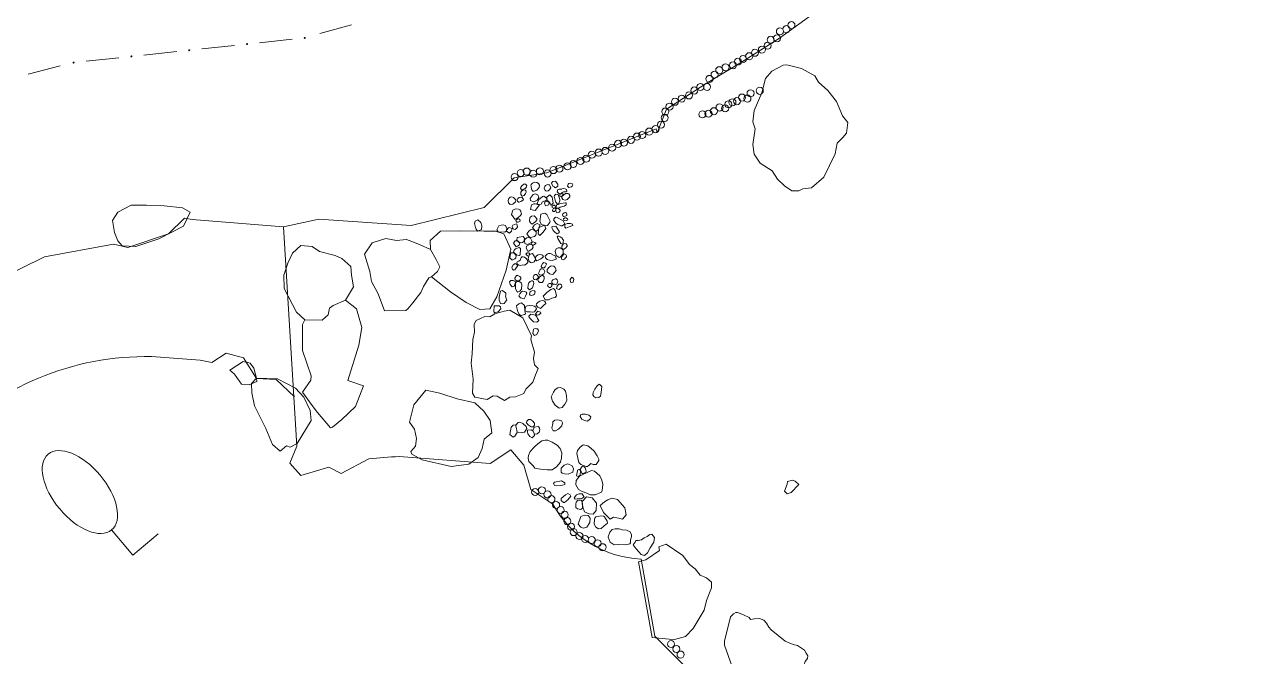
# Model space of a CAD drawing. Header units: metres. Extents: x -10443 to -4073, y -33280 to -26846.
# Drawn here: x -7944.24 to -7925.81, y -29526.97 to -29517.36 of the extents above; entities that cross this region are included whole.
import ezdxf

# ---------------------------------------------------------------- set-up
doc = ezdxf.new("R2010")
doc.units = ezdxf.units.M
doc.header["$MEASUREMENT"] = 0
doc.linetypes.add('CONTINUOUS_1', pattern=[0])
doc.linetypes.add('CONTINUOUS_2', pattern=[0])
for name, color, linetype, lineweight in [('園路', 241, 'CONTINUOUS_2', 18), ('木', 254, 'CONTINUOUS_2', 18), ('木材', 241, 'CONTINUOUS_2', 18), ('石', 241, 'CONTINUOUS_2', 18), ('護岸', 241, 'CONTINUOUS_2', 18)]:
    doc.layers.add(name, color=color, linetype=linetype, lineweight=lineweight)

msp = doc.modelspace()

# ---------------------------------------------------------------- hatches: boundary and pattern name
at = {"layer": '園路', "linetype": 'CONTINUOUS_1', "lineweight": 18}
for points in [[(-7940.85, -29517.664, 1), (-7940.865, -29517.664, 1)], [(-7939.973, -29517.57, 1), (-7939.988, -29517.57, 1)], [(-7942.604, -29517.852, 1), (-7942.619, -29517.852, 1)], [(-7941.727, -29517.758, 1), (-7941.742, -29517.758, 1)], [(-7943.481, -29517.946, 1), (-7943.496, -29517.946, 1)]]:
    msp.add_hatch(color=241, dxfattribs=at).paths.add_polyline_path(points, flags=0)

# ---------------------------------------------------------------- linework, layer by layer
at = {"layer": '園路', "color": 1, "linetype": 'CONTINUOUS_1', "lineweight": 18}
for p, q in [((-7939.752, -29517.506), (-7939.271, -29517.37)), ((-7941.545, -29517.738), (-7941.048, -29517.685)), ((-7940.668, -29517.644), (-7940.171, -29517.591)), ((-7943.299, -29517.926), (-7942.802, -29517.872)), ((-7942.422, -29517.832), (-7941.925, -29517.779)), ((-7944.179, -29518.119), (-7943.694, -29517.997))]:
    msp.add_line(p, q, dxfattribs=at)
for centre in [(-7940.858, -29517.664), (-7939.981, -29517.57), (-7942.612, -29517.852), (-7941.735, -29517.758), (-7943.489, -29517.946)]:
    msp.add_circle(centre, 0.0075, dxfattribs=at)
at = {"layer": '木', "color": 1, "linetype": 'CONTINUOUS_1', "lineweight": 18}
for p, q in [((-7942.59, -29525.423), (-7942.912, -29525.04)), ((-7942.207, -29525.102), (-7942.59, -29525.423))]:
    msp.add_line(p, q, dxfattribs=at)
msp.add_ellipse((-7943.394, -29524.466), major_axis=(-0.482, 0.575), ratio=0.533333, dxfattribs=at)
at = {"layer": '木材', "color": 4, "linetype": 'CONTINUOUS_2', "lineweight": 18}
for centre in [(-7932.597, -29517.377), (-7932.773, -29517.472), (-7932.674, -29517.438), (-7932.959, -29517.688), (-7932.913, -29517.6), (-7932.816, -29517.577), (-7933.409, -29517.931), (-7933.332, -29517.892), (-7933.238, -29517.849), (-7933.151, -29517.796), (-7933.046, -29517.748), (-7933.693, -29518.061), (-7933.597, -29518.017), (-7933.484, -29517.986), (-7933.842, -29518.193), (-7933.764, -29518.129), (-7934.152, -29518.444), (-7934.071, -29518.369), (-7933.978, -29518.315), (-7933.878, -29518.314), (-7933.348, -29518.476), (-7933.218, -29518.412), (-7933.078, -29518.374), (-7934.448, -29518.615), (-7934.364, -29518.54), (-7934.262, -29518.492), (-7933.688, -29518.627), (-7933.603, -29518.641), (-7933.554, -29518.579), (-7933.493, -29518.548), (-7933.424, -29518.531), (-7933.265, -29518.491), (-7934.521, -29518.785), (-7934.512, -29518.689), (-7933.948, -29518.732), (-7933.856, -29518.721), (-7933.775, -29518.684), (-7934.755, -29518.992), (-7934.66, -29518.956), (-7934.577, -29518.888), (-7935.227, -29519.179), (-7935.139, -29519.161), (-7935.032, -29519.118), (-7934.942, -29519.068), (-7934.862, -29519.045), (-7935.712, -29519.405), (-7935.626, -29519.344), (-7935.522, -29519.311), (-7935.422, -29519.286), (-7935.318, -29519.238), (-7936.208, -29519.578), (-7936.118, -29519.556), (-7935.995, -29519.52), (-7935.907, -29519.484), (-7935.799, -29519.439), (-7936.798, -29519.684), (-7936.705, -29519.623), (-7936.613, -29519.6), (-7936.516, -29519.632), (-7936.414, -29519.596), (-7936.297, -29519.629), (-7936.486, -29524.466), (-7936.384, -29524.439), (-7936.299, -29524.502), (-7936.239, -29524.574), (-7936.168, -29524.662), (-7936.098, -29524.739), (-7936.038, -29524.811), (-7935.998, -29524.908), (-7935.942, -29524.991), (-7935.903, -29525.074), (-7935.814, -29525.133), (-7935.729, -29525.178), (-7935.627, -29525.195), (-7935.539, -29525.244), (-7935.464, -29525.303), (-7934.424, -29526.774), (-7934.344, -29526.849), (-7934.28, -29526.933)]:
    msp.add_circle(centre, 0.0535, dxfattribs=at)
at = {"layer": '石', "color": 4, "linetype": 'CONTINUOUS_2', "lineweight": 18, "flags": 128}
for points in [[(-7932.99, -29518.187), (-7932.896, -29518.076), (-7932.722, -29517.984), (-7932.668, -29517.977), (-7932.446, -29518.035), (-7932.243, -29518.147), (-7932.186, -29518.244), (-7932.047, -29518.367), (-7931.912, -29518.537), (-7931.823, -29518.756), (-7931.741, -29518.853), (-7931.762, -29519.019), (-7931.819, -29519.085), (-7931.904, -29519.17), (-7931.935, -29519.33), (-7932.104, -29519.685), (-7932.295, -29519.845), (-7932.427, -29519.86), (-7932.484, -29519.894), (-7932.591, -29519.892), (-7932.702, -29519.819), (-7932.808, -29519.713), (-7932.892, -29519.589), (-7933.074, -29519.473), (-7933.162, -29519.335), (-7933.185, -29519.188), (-7933.149, -29518.953), (-7933.182, -29518.843), (-7933.161, -29518.674), (-7933.048, -29518.405), (-7932.99, -29518.187)], [(-7938.232, -29520.714), (-7938.076, -29520.781), (-7937.988, -29520.937), (-7937.931, -29521.048), (-7937.969, -29521.119), (-7938.059, -29521.198), (-7938.101, -29521.211), (-7938.178, -29521.347), (-7938.222, -29521.437), (-7938.343, -29521.592), (-7938.417, -29521.682), (-7938.448, -29521.708), (-7938.771, -29521.714), (-7938.87, -29521.457), (-7938.967, -29521.27), (-7938.994, -29521.116), (-7939.075, -29520.855), (-7938.959, -29520.681), (-7938.754, -29520.614), (-7938.589, -29520.646), (-7938.44, -29520.63), (-7938.319, -29520.677), (-7938.232, -29520.714)], [(-7938.059, -29521.198), (-7937.77, -29521.426), (-7937.532, -29521.587), (-7937.328, -29521.692), (-7937.174, -29521.682), (-7937.066, -29521.503), (-7936.925, -29521.099), (-7936.856, -29520.776), (-7936.963, -29520.544), (-7937.09, -29520.506), (-7937.265, -29520.504), (-7937.612, -29520.498), (-7937.92, -29520.506), (-7938.078, -29520.646), (-7938.076, -29520.781)], [(-7939.363, -29521.554), (-7939.198, -29521.683), (-7939.115, -29521.967), (-7939.16, -29522.234), (-7939.326, -29522.773), (-7939.091, -29522.852), (-7939.149, -29523.01), (-7939.212, -29523.166), (-7939.418, -29523.363), (-7939.561, -29523.479), (-7939.59, -29523.49), (-7939.787, -29523.256), (-7939.872, -29523.15), (-7940.018, -29522.951), (-7939.889, -29522.768), (-7939.883, -29522.7), (-7940.014, -29522.315), (-7940.016, -29521.921), (-7939.982, -29521.853)], [(-7937.382, -29521.86), (-7937.248, -29521.802), (-7937.176, -29521.808), (-7937.099, -29521.762), (-7936.955, -29521.719), (-7936.868, -29521.702), (-7936.672, -29521.821), (-7936.54, -29522.094), (-7936.554, -29522.15), (-7936.494, -29522.343), (-7936.513, -29522.437), (-7936.494, -29522.533), (-7936.441, -29522.591), (-7936.48, -29522.685), (-7936.522, -29522.797), (-7936.629, -29522.903), (-7936.66, -29522.972), (-7936.785, -29523.018), (-7936.87, -29523.026), (-7936.952, -29523.076), (-7937.063, -29523.009), (-7937.122, -29523.006), (-7937.216, -29523.06), (-7937.4, -29523.026), (-7937.439, -29522.966), (-7937.425, -29522.754), (-7937.456, -29522.507), (-7937.441, -29522.365), (-7937.431, -29522.149), (-7937.406, -29522.038), (-7937.41, -29521.919), (-7937.382, -29521.86)], [(-7935.598, -29523.017), (-7935.567, -29523.035), (-7935.521, -29523.029), (-7935.493, -29523.011), (-7935.484, -29522.955), (-7935.475, -29522.863), (-7935.501, -29522.839), (-7935.513, -29522.829), (-7935.545, -29522.851), (-7935.582, -29522.904), (-7935.608, -29522.952), (-7935.613, -29522.989), (-7935.598, -29523.017)], [(-7936.206, -29522.948), (-7936.244, -29523.019), (-7936.223, -29523.085), (-7936.183, -29523.145), (-7936.12, -29523.192), (-7936.076, -29523.18), (-7936.035, -29523.133), (-7936.006, -29523.076), (-7936.011, -29523.006), (-7936.028, -29522.935), (-7936.053, -29522.902), (-7936.102, -29522.878), (-7936.143, -29522.885), (-7936.182, -29522.908), (-7936.206, -29522.948)], [(-7936.783, -29523.455), (-7936.746, -29523.409), (-7936.72, -29523.406), (-7936.671, -29523.427), (-7936.625, -29523.47), (-7936.613, -29523.5), (-7936.627, -29523.528), (-7936.646, -29523.558), (-7936.7, -29523.568), (-7936.743, -29523.557), (-7936.761, -29523.552)], [(-7936.612, -29523.388), (-7936.589, -29523.362), (-7936.558, -29523.362), (-7936.524, -29523.386), (-7936.496, -29523.42), (-7936.496, -29523.448), (-7936.513, -29523.476), (-7936.549, -29523.478), (-7936.591, -29523.444), (-7936.616, -29523.414), (-7936.612, -29523.388)], [(-7936.22, -29523.423), (-7936.235, -29523.498), (-7936.215, -29523.537), (-7936.178, -29523.536), (-7936.131, -29523.509), (-7936.083, -29523.459), (-7936.073, -29523.416), (-7936.088, -29523.385), (-7936.14, -29523.367), (-7936.187, -29523.374), (-7936.217, -29523.398), (-7936.22, -29523.423)], [(-7935.773, -29523.281), (-7935.721, -29523.282), (-7935.672, -29523.3), (-7935.643, -29523.325), (-7935.652, -29523.352), (-7935.67, -29523.376), (-7935.699, -29523.39), (-7935.735, -29523.378), (-7935.779, -29523.359), (-7935.803, -29523.32), (-7935.795, -29523.29), (-7935.773, -29523.281)], [(-7936.848, -29523.482), (-7936.821, -29523.452), (-7936.786, -29523.444), (-7936.768, -29523.5), (-7936.759, -29523.563), (-7936.797, -29523.615), (-7936.822, -29523.635), (-7936.868, -29523.592), (-7936.848, -29523.482)], [(-7936.6, -29523.527), (-7936.548, -29523.519), (-7936.52, -29523.537), (-7936.499, -29523.574), (-7936.498, -29523.608), (-7936.532, -29523.642), (-7936.567, -29523.624), (-7936.596, -29523.584), (-7936.604, -29523.549), (-7936.6, -29523.527)], [(-7936.522, -29523.534), (-7936.5, -29523.48), (-7936.436, -29523.472), (-7936.421, -29523.496), (-7936.417, -29523.521), (-7936.427, -29523.559), (-7936.457, -29523.583), (-7936.473, -29523.585), (-7936.498, -29523.583)], [(-7936.588, -29523.98), (-7936.583, -29524.002), (-7936.514, -29524.067), (-7936.49, -29524.101), (-7936.407, -29524.118), (-7936.306, -29524.129), (-7936.229, -29524.128), (-7936.161, -29524.081), (-7936.102, -29524.013), (-7936.084, -29523.946), (-7936.083, -29523.869), (-7936.109, -29523.805), (-7936.15, -29523.752), (-7936.226, -29523.709), (-7936.292, -29523.676), (-7936.332, -29523.68), (-7936.386, -29523.689), (-7936.443, -29523.734), (-7936.495, -29523.779), (-7936.563, -29523.852), (-7936.586, -29523.909), (-7936.592, -29523.947), (-7936.588, -29523.98)], [(-7935.823, -29524.016), (-7935.856, -29523.883), (-7935.844, -29523.837), (-7935.802, -29523.785), (-7935.758, -29523.748), (-7935.689, -29523.765), (-7935.642, -29523.798), (-7935.592, -29523.846), (-7935.543, -29523.917), (-7935.521, -29523.965), (-7935.521, -29523.989), (-7935.528, -29524.001), (-7935.558, -29524.046), (-7935.605, -29524.048), (-7935.639, -29524.034), (-7935.668, -29524.059), (-7935.69, -29524.079), (-7935.714, -29524.078), (-7935.794, -29524.045), (-7935.823, -29524.016)], [(-7936.093, -29524.166), (-7936.091, -29524.101), (-7936.045, -29524.057), (-7935.99, -29524.039), (-7935.926, -29524.07), (-7935.904, -29524.113), (-7935.915, -29524.165), (-7935.984, -29524.192), (-7936.042, -29524.187), (-7936.076, -29524.177), (-7936.093, -29524.166)], [(-7935.774, -29524.205), (-7935.629, -29524.137), (-7935.585, -29524.151), (-7935.505, -29524.22), (-7935.474, -29524.286), (-7935.458, -29524.353), (-7935.467, -29524.443), (-7935.479, -29524.47), (-7935.575, -29524.508), (-7935.65, -29524.507), (-7935.702, -29524.482), (-7935.774, -29524.456), (-7935.827, -29524.427), (-7935.869, -29524.356), (-7935.863, -29524.288), (-7935.811, -29524.223), (-7935.774, -29524.205)], [(-7932.703, -29524.451), (-7932.663, -29524.347), (-7932.659, -29524.304), (-7932.579, -29524.284), (-7932.539, -29524.302), (-7932.484, -29524.35), (-7932.601, -29524.474), (-7932.66, -29524.491), (-7932.703, -29524.451)], [(-7935.773, -29524.608), (-7935.705, -29524.539), (-7935.621, -29524.554), (-7935.555, -29524.635), (-7935.561, -29524.746), (-7935.606, -29524.802), (-7935.668, -29524.796), (-7935.737, -29524.764), (-7935.763, -29524.694), (-7935.773, -29524.608)], [(-7935.498, -29524.668), (-7935.449, -29524.776), (-7935.378, -29524.847), (-7935.348, -29524.876), (-7935.295, -29524.845), (-7935.223, -29524.86), (-7935.16, -29524.878), (-7935.103, -29524.812), (-7935.123, -29524.704), (-7935.235, -29524.581), (-7935.321, -29524.559), (-7935.383, -29524.582), (-7935.435, -29524.613), (-7935.463, -29524.64), (-7935.498, -29524.668)], [(-7935.832, -29524.954), (-7935.793, -29524.835), (-7935.743, -29524.816), (-7935.682, -29524.821), (-7935.649, -29524.86), (-7935.655, -29524.926), (-7935.704, -29525), (-7935.759, -29525.013), (-7935.794, -29525), (-7935.832, -29524.954)], [(-7935.586, -29524.877), (-7935.593, -29524.951), (-7935.567, -29525.001), (-7935.526, -29525.022), (-7935.487, -29525.021), (-7935.438, -29524.98), (-7935.386, -29524.936), (-7935.396, -29524.907), (-7935.432, -29524.843), (-7935.451, -29524.832), (-7935.495, -29524.825), (-7935.53, -29524.836), (-7935.566, -29524.844), (-7935.581, -29524.863), (-7935.586, -29524.877)], [(-7935.378, -29525.144), (-7935.353, -29525.076), (-7935.32, -29525.034), (-7935.274, -29525.024), (-7935.213, -29525.023), (-7935.168, -29525.041), (-7935.1, -29525.047), (-7935.044, -29525.072), (-7935.024, -29525.117), (-7935.025, -29525.148), (-7935.038, -29525.19), (-7935.04, -29525.239), (-7935.051, -29525.25), (-7935.112, -29525.266), (-7935.218, -29525.264), (-7935.289, -29525.269), (-7935.347, -29525.229), (-7935.377, -29525.152), (-7935.378, -29525.144)], [(-7934.997, -29525.267), (-7934.952, -29525.326), (-7934.911, -29525.374), (-7934.879, -29525.413), (-7934.829, -29525.43), (-7934.783, -29525.387), (-7934.743, -29525.311), (-7934.683, -29525.227), (-7934.674, -29525.154), (-7934.716, -29525.107), (-7934.745, -29525.112), (-7934.787, -29525.14), (-7934.832, -29525.162), (-7934.873, -29525.189), (-7934.924, -29525.201), (-7934.958, -29525.203), (-7934.97, -29525.225), (-7934.997, -29525.267)], [(-7933.521, -29526.358), (-7933.476, -29526.315), (-7933.443, -29526.295), (-7933.417, -29526.296), (-7933.324, -29526.331), (-7933.241, -29526.373), (-7933.218, -29526.401), (-7933.156, -29526.391), (-7933.081, -29526.387), (-7933.015, -29526.41), (-7932.975, -29526.454), (-7932.939, -29526.517), (-7932.907, -29526.559), (-7932.691, -29526.731), (-7932.569, -29526.782), (-7932.503, -29526.798), (-7932.399, -29526.866), (-7932.375, -29526.914), (-7932.349, -29526.953), (-7932.354, -29526.993), (-7932.389, -29527.038), (-7932.406, -29527.088), (-7932.409, -29527.129), (-7932.407, -29527.188), (-7932.417, -29527.258), (-7932.444, -29527.33), (-7932.54, -29527.377), (-7932.605, -29527.399), (-7932.693, -29527.419), (-7932.79, -29527.439), (-7932.862, -29527.426), (-7932.919, -29527.394), (-7933.003, -29527.401), (-7933.059, -29527.391), (-7933.098, -29527.372), (-7933.153, -29527.352), (-7933.19, -29527.333), (-7933.232, -29527.322), (-7933.258, -29527.322), (-7933.293, -29527.333), (-7933.312, -29527.316), (-7933.342, -29527.292), (-7933.371, -29527.274), (-7933.419, -29527.229), (-7933.5, -29527.104), (-7933.614, -29526.792), (-7933.613, -29526.725), (-7933.575, -29526.566), (-7933.521, -29526.358)]]:
    msp.add_lwpolyline(points, dxfattribs=at)
for points in [[(-7936.682, -29519.879), (-7936.694, -29519.878), (-7936.707, -29519.854), (-7936.702, -29519.838), (-7936.682, -29519.812), (-7936.659, -29519.791), (-7936.644, -29519.785), (-7936.623, -29519.799), (-7936.614, -29519.809), (-7936.619, -29519.832), (-7936.63, -29519.848), (-7936.639, -29519.856), (-7936.643, -29519.859)], [(-7936.684, -29519.971), (-7936.702, -29519.947), (-7936.704, -29519.913), (-7936.695, -29519.897), (-7936.675, -29519.88), (-7936.643, -29519.875), (-7936.629, -29519.886), (-7936.625, -29519.912), (-7936.633, -29519.934), (-7936.651, -29519.963)], [(-7936.46, -29519.883), (-7936.502, -29519.896), (-7936.521, -29519.895), (-7936.539, -29519.878), (-7936.543, -29519.862), (-7936.549, -29519.828), (-7936.553, -29519.808), (-7936.548, -29519.795), (-7936.528, -29519.776), (-7936.494, -29519.76), (-7936.459, -29519.764), (-7936.434, -29519.781), (-7936.421, -29519.805), (-7936.427, -29519.844)], [(-7936.269, -29519.876), (-7936.289, -29519.893), (-7936.312, -29519.898), (-7936.322, -29519.894), (-7936.337, -29519.876), (-7936.347, -29519.853), (-7936.348, -29519.845), (-7936.34, -29519.827), (-7936.327, -29519.81), (-7936.299, -29519.796), (-7936.282, -29519.799), (-7936.27, -29519.802), (-7936.247, -29519.845)], [(-7936.144, -29519.824), (-7936.175, -29519.845), (-7936.189, -29519.841), (-7936.2, -29519.834), (-7936.219, -29519.821), (-7936.236, -29519.777), (-7936.229, -29519.76), (-7936.217, -29519.752), (-7936.178, -29519.745), (-7936.14, -29519.791)], [(-7936.097, -29519.937), (-7936.128, -29519.934), (-7936.15, -29519.907), (-7936.14, -29519.872), (-7936.12, -29519.865), (-7936.097, -29519.869), (-7936.084, -29519.873), (-7936.079, -29519.863), (-7936.059, -29519.858), (-7936.03, -29519.861), (-7936.01, -29519.873), (-7936.004, -29519.896), (-7936.021, -29519.907), (-7936.04, -29519.909), (-7936.055, -29519.909), (-7936.068, -29519.912), (-7936.076, -29519.917), (-7936.082, -29519.922)], [(-7935.933, -29519.832), (-7935.955, -29519.838), (-7935.977, -29519.843), (-7935.996, -29519.823), (-7935.985, -29519.791), (-7935.974, -29519.78), (-7935.946, -29519.775), (-7935.924, -29519.783), (-7935.915, -29519.803), (-7935.923, -29519.82)], [(-7936.826, -29520.095), (-7936.866, -29520.101), (-7936.892, -29520.076), (-7936.896, -29520.04), (-7936.886, -29520.007), (-7936.867, -29519.988), (-7936.839, -29519.984), (-7936.813, -29519.996), (-7936.793, -29520.012), (-7936.781, -29520.028), (-7936.779, -29520.047), (-7936.786, -29520.06)], [(-7936.701, -29520.056), (-7936.728, -29520.064), (-7936.738, -29520.063), (-7936.752, -29520.047), (-7936.76, -29520.027), (-7936.749, -29520.008), (-7936.73, -29519.992), (-7936.688, -29519.988), (-7936.667, -29520.012), (-7936.663, -29520.029)], [(-7936.454, -29520.036), (-7936.496, -29520.053), (-7936.51, -29520.06), (-7936.557, -29520.04), (-7936.561, -29520.01), (-7936.517, -29519.95), (-7936.486, -29519.937), (-7936.447, -29519.952), (-7936.429, -29519.996)], [(-7936.488, -29520.192), (-7936.555, -29520.178), (-7936.541, -29520.107), (-7936.507, -29520.091), (-7936.488, -29520.088), (-7936.42, -29520.103)], [(-7936.397, -29520.094), (-7936.42, -29520.099), (-7936.444, -29520.1), (-7936.456, -29520.084), (-7936.429, -29520.023), (-7936.412, -29520.007), (-7936.373, -29519.977), (-7936.353, -29519.972), (-7936.316, -29520.003), (-7936.305, -29520.02), (-7936.321, -29520.041), (-7936.355, -29520.049), (-7936.377, -29520.057)], [(-7936.279, -29520.104), (-7936.292, -29520.112), (-7936.329, -29520.118), (-7936.346, -29520.078), (-7936.341, -29520.062), (-7936.324, -29520.053), (-7936.302, -29520.049), (-7936.277, -29520.066), (-7936.272, -29520.071)], [(-7936.302, -29520.039), (-7936.313, -29519.995), (-7936.273, -29519.956), (-7936.263, -29519.955), (-7936.229, -29519.989), (-7936.214, -29520.08), (-7936.241, -29520.108), (-7936.25, -29520.104), (-7936.256, -29520.086), (-7936.282, -29520.051)], [(-7936.128, -29520.083), (-7936.142, -29520.098), (-7936.174, -29520.062), (-7936.196, -29519.983), (-7936.192, -29519.965), (-7936.185, -29519.953), (-7936.172, -29519.944), (-7936.138, -29519.95), (-7936.114, -29520.024), (-7936.113, -29520.044)], [(-7936.105, -29520.138), (-7936.127, -29520.156), (-7936.174, -29520.152), (-7936.159, -29520.102), (-7936.142, -29520.098), (-7936.097, -29520.085), (-7936.027, -29520.075), (-7936.014, -29520.077), (-7936.016, -29520.104), (-7936.045, -29520.124), (-7936.052, -29520.125)], [(-7936.085, -29519.979), (-7936.089, -29519.985), (-7936.11, -29519.972), (-7936.111, -29519.948), (-7936.101, -29519.939), (-7936.079, -29519.932), (-7936.063, -29519.937), (-7936.059, -29519.95)], [(-7935.999, -29520.023), (-7936.031, -29520.035), (-7936.065, -29520.026), (-7936.082, -29520.001), (-7936.08, -29519.98), (-7936.058, -29519.96), (-7936.025, -29519.932), (-7935.992, -29519.932), (-7935.973, -29519.938), (-7935.961, -29519.964), (-7935.962, -29519.982)], [(-7942.755, -29520.729), (-7942.545, -29520.739), (-7942.195, -29520.62), (-7941.82, -29520.428), (-7941.721, -29520.217), (-7941.836, -29520.15), (-7942.116, -29520.119), (-7942.383, -29520.11), (-7942.617, -29520.11), (-7942.819, -29520.216), (-7942.9, -29520.342), (-7942.869, -29520.523), (-7942.818, -29520.65)], [(-7936.707, -29520.268), (-7936.743, -29520.298), (-7936.775, -29520.316), (-7936.796, -29520.321), (-7936.845, -29520.252), (-7936.823, -29520.188), (-7936.784, -29520.168), (-7936.737, -29520.171), (-7936.721, -29520.18), (-7936.704, -29520.2), (-7936.696, -29520.231), (-7936.693, -29520.249)], [(-7936.479, -29520.363), (-7936.504, -29520.376), (-7936.534, -29520.401), (-7936.556, -29520.38), (-7936.573, -29520.354), (-7936.567, -29520.299), (-7936.556, -29520.29), (-7936.543, -29520.279), (-7936.5, -29520.273), (-7936.48, -29520.293), (-7936.459, -29520.317), (-7936.457, -29520.322)], [(-7936.299, -29520.419), (-7936.343, -29520.416), (-7936.361, -29520.415), (-7936.389, -29520.403), (-7936.414, -29520.358), (-7936.399, -29520.248), (-7936.366, -29520.236), (-7936.34, -29520.231), (-7936.307, -29520.251), (-7936.259, -29520.351), (-7936.264, -29520.366)], [(-7936.204, -29520.156), (-7936.226, -29520.147), (-7936.231, -29520.134), (-7936.226, -29520.124), (-7936.209, -29520.11), (-7936.193, -29520.108), (-7936.18, -29520.119), (-7936.179, -29520.133), (-7936.181, -29520.143)], [(-7936.201, -29520.204), (-7936.213, -29520.204), (-7936.223, -29520.189), (-7936.22, -29520.175), (-7936.213, -29520.166), (-7936.194, -29520.158), (-7936.178, -29520.163), (-7936.173, -29520.174), (-7936.175, -29520.189), (-7936.182, -29520.199), (-7936.186, -29520.202), (-7936.194, -29520.204)], [(-7936.123, -29520.217), (-7936.137, -29520.223), (-7936.155, -29520.226), (-7936.17, -29520.197), (-7936.17, -29520.171), (-7936.162, -29520.163), (-7936.154, -29520.158), (-7936.14, -29520.156), (-7936.105, -29520.184), (-7936.106, -29520.195), (-7936.108, -29520.197)], [(-7936.029, -29520.279), (-7936.052, -29520.284), (-7936.065, -29520.274), (-7936.071, -29520.259), (-7936.065, -29520.241), (-7936.053, -29520.231), (-7936.045, -29520.224), (-7936.024, -29520.219), (-7936.009, -29520.233), (-7936.005, -29520.243), (-7936.006, -29520.265)], [(-7937.391, -29520.45), (-7937.408, -29520.39), (-7937.397, -29520.353), (-7937.354, -29520.334), (-7937.311, -29520.374), (-7937.293, -29520.422), (-7937.301, -29520.478), (-7937.355, -29520.505), (-7937.368, -29520.493), (-7937.381, -29520.472)], [(-7936.924, -29520.504), (-7936.948, -29520.52), (-7937.047, -29520.515), (-7937.066, -29520.483), (-7937.036, -29520.426), (-7937.001, -29520.412), (-7936.972, -29520.408), (-7936.938, -29520.421), (-7936.915, -29520.463)], [(-7936.847, -29520.504), (-7936.876, -29520.533), (-7936.917, -29520.509), (-7936.92, -29520.499), (-7936.914, -29520.486), (-7936.896, -29520.458), (-7936.88, -29520.451), (-7936.835, -29520.465)], [(-7936.771, -29520.462), (-7936.794, -29520.479), (-7936.808, -29520.476), (-7936.822, -29520.468), (-7936.836, -29520.432), (-7936.827, -29520.415), (-7936.774, -29520.395), (-7936.765, -29520.399), (-7936.753, -29520.432), (-7936.754, -29520.441)], [(-7936.746, -29520.368), (-7936.764, -29520.369), (-7936.776, -29520.355), (-7936.779, -29520.342), (-7936.778, -29520.337), (-7936.772, -29520.331), (-7936.766, -29520.326), (-7936.754, -29520.318), (-7936.732, -29520.316), (-7936.718, -29520.329), (-7936.713, -29520.354)], [(-7936.437, -29520.478), (-7936.449, -29520.492), (-7936.458, -29520.499), (-7936.467, -29520.501), (-7936.485, -29520.499), (-7936.526, -29520.447), (-7936.496, -29520.411), (-7936.457, -29520.39), (-7936.41, -29520.411), (-7936.417, -29520.412), (-7936.42, -29520.43), (-7936.423, -29520.437)], [(-7936.367, -29520.521), (-7936.413, -29520.569), (-7936.438, -29520.547), (-7936.432, -29520.454), (-7936.425, -29520.448), (-7936.417, -29520.443), (-7936.343, -29520.416), (-7936.325, -29520.465)], [(-7936.13, -29520.536), (-7936.151, -29520.544), (-7936.187, -29520.521), (-7936.202, -29520.506), (-7936.218, -29520.486), (-7936.229, -29520.466), (-7936.231, -29520.439), (-7936.221, -29520.432), (-7936.172, -29520.43), (-7936.116, -29520.517)], [(-7936.074, -29520.424), (-7936.096, -29520.422), (-7936.118, -29520.416), (-7936.141, -29520.406), (-7936.167, -29520.389), (-7936.202, -29520.343), (-7936.205, -29520.316), (-7936.179, -29520.293), (-7936.153, -29520.298), (-7936.06, -29520.346), (-7936.042, -29520.39), (-7936.043, -29520.399)], [(-7936.02, -29520.35), (-7936.037, -29520.345), (-7936.05, -29520.337), (-7936.058, -29520.319), (-7936.038, -29520.303), (-7936.019, -29520.304), (-7935.997, -29520.318), (-7935.991, -29520.332)], [(-7935.971, -29520.44), (-7936.022, -29520.458), (-7936.036, -29520.444), (-7936.036, -29520.417), (-7936.034, -29520.403), (-7935.999, -29520.39), (-7935.952, -29520.389), (-7935.918, -29520.4), (-7935.915, -29520.421), (-7935.929, -29520.423)], [(-7936.678, -29520.677), (-7936.715, -29520.682), (-7936.764, -29520.639), (-7936.757, -29520.6), (-7936.666, -29520.588), (-7936.65, -29520.612), (-7936.653, -29520.655)], [(-7936.572, -29520.693), (-7936.607, -29520.708), (-7936.641, -29520.692), (-7936.646, -29520.651), (-7936.634, -29520.621), (-7936.614, -29520.604), (-7936.594, -29520.599), (-7936.558, -29520.613), (-7936.531, -29520.66), (-7936.543, -29520.675)], [(-7936.535, -29520.594), (-7936.562, -29520.599), (-7936.589, -29520.583), (-7936.613, -29520.544), (-7936.583, -29520.504), (-7936.557, -29520.487), (-7936.535, -29520.482), (-7936.502, -29520.489), (-7936.471, -29520.517), (-7936.471, -29520.542), (-7936.478, -29520.564), (-7936.491, -29520.583), (-7936.496, -29520.587)], [(-7936.065, -29520.702), (-7936.095, -29520.693), (-7936.14, -29520.617), (-7936.154, -29520.582), (-7936.125, -29520.582), (-7936.109, -29520.589), (-7936.083, -29520.607), (-7936.064, -29520.629), (-7936.058, -29520.64)], [(-7940.295, -29521.374), (-7940.108, -29521.737), (-7939.982, -29521.853), (-7939.72, -29521.857), (-7939.625, -29521.777), (-7939.605, -29521.675), (-7939.553, -29521.631), (-7939.363, -29521.554), (-7939.24, -29521.348), (-7939.275, -29521.175), (-7939.284, -29521.042), (-7939.418, -29520.921), (-7939.521, -29520.873), (-7939.76, -29520.812), (-7939.871, -29520.739), (-7940.044, -29520.722), (-7940.169, -29520.838), (-7940.237, -29520.989), (-7940.299, -29521.172)], [(-7936.753, -29520.732), (-7936.773, -29520.741), (-7936.817, -29520.687), (-7936.797, -29520.656), (-7936.795, -29520.653), (-7936.776, -29520.65), (-7936.75, -29520.659), (-7936.72, -29520.688), (-7936.729, -29520.716)], [(-7936.768, -29520.865), (-7936.813, -29520.823), (-7936.807, -29520.794), (-7936.785, -29520.775), (-7936.728, -29520.752), (-7936.711, -29520.769), (-7936.715, -29520.866), (-7936.727, -29520.873), (-7936.732, -29520.873)], [(-7936.584, -29520.81), (-7936.599, -29520.808), (-7936.621, -29520.761), (-7936.619, -29520.731), (-7936.58, -29520.711), (-7936.564, -29520.709), (-7936.534, -29520.713), (-7936.516, -29520.748), (-7936.53, -29520.771), (-7936.538, -29520.78)], [(-7936.509, -29520.719), (-7936.517, -29520.719), (-7936.534, -29520.713), (-7936.542, -29520.693), (-7936.535, -29520.678), (-7936.516, -29520.667), (-7936.489, -29520.675), (-7936.478, -29520.687), (-7936.478, -29520.694)], [(-7936.061, -29520.851), (-7936.104, -29520.896), (-7936.124, -29520.906), (-7936.166, -29520.874), (-7936.184, -29520.809), (-7936.169, -29520.775), (-7936.136, -29520.758), (-7936.108, -29520.756), (-7936.075, -29520.776), (-7936.061, -29520.791)], [(-7936.024, -29520.765), (-7936.05, -29520.78), (-7936.064, -29520.776), (-7936.079, -29520.761), (-7936.083, -29520.734), (-7936.073, -29520.716), (-7936.055, -29520.699), (-7936.034, -29520.692), (-7936.014, -29520.697), (-7936.002, -29520.715), (-7935.999, -29520.732)], [(-7936.793, -29520.923), (-7936.824, -29520.94), (-7936.842, -29520.94), (-7936.869, -29520.91), (-7936.862, -29520.844), (-7936.852, -29520.834), (-7936.812, -29520.832), (-7936.775, -29520.876), (-7936.778, -29520.908)], [(-7936.775, -29521.061), (-7936.797, -29521.09), (-7936.815, -29521.095), (-7936.83, -29521.08), (-7936.842, -29521.062), (-7936.832, -29521.033), (-7936.823, -29521.021), (-7936.814, -29521.014), (-7936.801, -29521.003), (-7936.785, -29521.002), (-7936.776, -29521.002), (-7936.764, -29521.009), (-7936.755, -29521.025), (-7936.753, -29521.036)], [(-7936.672, -29521.016), (-7936.71, -29521.025), (-7936.735, -29521.021), (-7936.758, -29521), (-7936.764, -29520.98), (-7936.758, -29520.97), (-7936.732, -29520.961), (-7936.715, -29520.944), (-7936.7, -29520.907), (-7936.689, -29520.897), (-7936.666, -29520.893), (-7936.649, -29520.898), (-7936.627, -29520.914), (-7936.601, -29520.945), (-7936.599, -29520.979), (-7936.622, -29521.004), (-7936.646, -29521.019)], [(-7936.584, -29520.883), (-7936.604, -29520.878), (-7936.626, -29520.855), (-7936.625, -29520.848), (-7936.608, -29520.834), (-7936.588, -29520.832), (-7936.577, -29520.837), (-7936.57, -29520.846)], [(-7936.524, -29520.842), (-7936.5, -29520.884), (-7936.483, -29520.931), (-7936.486, -29520.946), (-7936.503, -29520.971), (-7936.537, -29520.988), (-7936.556, -29520.981), (-7936.58, -29520.954), (-7936.59, -29520.922), (-7936.584, -29520.883), (-7936.574, -29520.859)], [(-7936.398, -29520.927), (-7936.459, -29520.953), (-7936.475, -29520.942), (-7936.488, -29520.91), (-7936.468, -29520.877), (-7936.442, -29520.862), (-7936.407, -29520.858), (-7936.374, -29520.87), (-7936.36, -29520.893)], [(-7936.332, -29521.045), (-7936.348, -29521.059), (-7936.37, -29521.062), (-7936.386, -29521.055), (-7936.396, -29521.039), (-7936.373, -29520.995), (-7936.356, -29520.981), (-7936.329, -29520.989), (-7936.316, -29521.003), (-7936.312, -29521.008)], [(-7936.166, -29520.929), (-7936.23, -29520.95), (-7936.269, -29520.945), (-7936.303, -29520.933), (-7936.327, -29520.909), (-7936.334, -29520.884), (-7936.305, -29520.852), (-7936.285, -29520.845), (-7936.251, -29520.846), (-7936.188, -29520.877), (-7936.179, -29520.886), (-7936.171, -29520.897)], [(-7936.026, -29520.909), (-7936.041, -29520.931), (-7936.059, -29520.939), (-7936.08, -29520.935), (-7936.093, -29520.905), (-7936.073, -29520.878), (-7936.054, -29520.861), (-7936.044, -29520.847), (-7936.02, -29520.861), (-7936.011, -29520.88), (-7936.012, -29520.895)], [(-7936.724, -29521.252), (-7936.731, -29521.257), (-7936.766, -29521.26), (-7936.791, -29521.243), (-7936.796, -29521.216), (-7936.767, -29521.18), (-7936.748, -29521.176), (-7936.717, -29521.192), (-7936.703, -29521.209), (-7936.704, -29521.229)], [(-7936.473, -29521.244), (-7936.494, -29521.241), (-7936.512, -29521.226), (-7936.516, -29521.199), (-7936.506, -29521.179), (-7936.488, -29521.165), (-7936.468, -29521.162), (-7936.45, -29521.178), (-7936.437, -29521.196), (-7936.437, -29521.21)], [(-7936.378, -29521.282), (-7936.413, -29521.284), (-7936.433, -29521.269), (-7936.443, -29521.246), (-7936.437, -29521.222), (-7936.409, -29521.193), (-7936.388, -29521.181), (-7936.371, -29521.177), (-7936.347, -29521.198), (-7936.347, -29521.227), (-7936.359, -29521.259)], [(-7936.355, -29521.151), (-7936.378, -29521.17), (-7936.408, -29521.174), (-7936.426, -29521.161), (-7936.434, -29521.141), (-7936.421, -29521.111), (-7936.408, -29521.089), (-7936.396, -29521.079), (-7936.373, -29521.075), (-7936.357, -29521.085), (-7936.344, -29521.108), (-7936.339, -29521.12)], [(-7936.214, -29521.157), (-7936.23, -29521.164), (-7936.266, -29521.155), (-7936.304, -29521.12), (-7936.306, -29521.086), (-7936.273, -29521.049), (-7936.242, -29521.032), (-7936.204, -29521.036), (-7936.185, -29521.057), (-7936.17, -29521.083), (-7936.165, -29521.104)], [(-7936.807, -29521.343), (-7936.835, -29521.352), (-7936.867, -29521.315), (-7936.875, -29521.276), (-7936.856, -29521.253), (-7936.818, -29521.252), (-7936.788, -29521.269), (-7936.782, -29521.282)], [(-7936.693, -29521.384), (-7936.721, -29521.417), (-7936.748, -29521.431), (-7936.763, -29521.421), (-7936.783, -29521.376), (-7936.785, -29521.327), (-7936.782, -29521.298), (-7936.773, -29521.281), (-7936.758, -29521.269), (-7936.753, -29521.267), (-7936.733, -29521.269), (-7936.717, -29521.274), (-7936.698, -29521.291), (-7936.686, -29521.318)], [(-7936.525, -29521.367), (-7936.571, -29521.396), (-7936.595, -29521.371), (-7936.594, -29521.321), (-7936.582, -29521.288), (-7936.562, -29521.267), (-7936.544, -29521.257), (-7936.525, -29521.257), (-7936.511, -29521.27), (-7936.504, -29521.299)], [(-7936.181, -29521.511), (-7936.231, -29521.524), (-7936.284, -29521.547), (-7936.333, -29521.549), (-7936.366, -29521.491), (-7936.307, -29521.435), (-7936.249, -29521.392), (-7936.209, -29521.376), (-7936.181, -29521.402), (-7936.162, -29521.485)], [(-7936.245, -29521.348), (-7936.257, -29521.358), (-7936.267, -29521.362), (-7936.285, -29521.348), (-7936.298, -29521.328), (-7936.29, -29521.312), (-7936.268, -29521.3), (-7936.253, -29521.3), (-7936.237, -29521.311), (-7936.23, -29521.326)], [(-7936.157, -29521.311), (-7936.173, -29521.315), (-7936.195, -29521.312), (-7936.214, -29521.308), (-7936.231, -29521.289), (-7936.235, -29521.274), (-7936.23, -29521.256), (-7936.216, -29521.244), (-7936.18, -29521.23), (-7936.166, -29521.231), (-7936.151, -29521.246), (-7936.141, -29521.262)], [(-7936.123, -29521.389), (-7936.141, -29521.387), (-7936.162, -29521.376), (-7936.154, -29521.34), (-7936.125, -29521.312), (-7936.101, -29521.308), (-7936.088, -29521.322), (-7936.08, -29521.34), (-7936.079, -29521.35)], [(-7935.908, -29521.281), (-7935.936, -29521.286), (-7935.949, -29521.278), (-7935.955, -29521.241), (-7935.929, -29521.201), (-7935.917, -29521.207), (-7935.903, -29521.223), (-7935.899, -29521.232)], [(-7936.956, -29521.604), (-7936.979, -29521.609), (-7937.01, -29521.603), (-7937.031, -29521.551), (-7937.032, -29521.508), (-7937.027, -29521.48), (-7937.012, -29521.414), (-7936.988, -29521.404), (-7936.96, -29521.421), (-7936.93, -29521.446), (-7936.931, -29521.476), (-7936.934, -29521.492), (-7936.916, -29521.556), (-7936.927, -29521.563)], [(-7936.635, -29521.494), (-7936.653, -29521.531), (-7936.711, -29521.519), (-7936.736, -29521.485), (-7936.721, -29521.455), (-7936.695, -29521.428), (-7936.677, -29521.418), (-7936.642, -29521.422), (-7936.624, -29521.433), (-7936.611, -29521.448)], [(-7936.498, -29521.462), (-7936.513, -29521.473), (-7936.541, -29521.482), (-7936.561, -29521.478), (-7936.572, -29521.462), (-7936.56, -29521.428), (-7936.548, -29521.416), (-7936.522, -29521.405), (-7936.498, -29521.413), (-7936.484, -29521.428)], [(-7936.357, -29521.629), (-7936.407, -29521.679), (-7936.444, -29521.66), (-7936.469, -29521.63), (-7936.466, -29521.607), (-7936.442, -29521.581), (-7936.416, -29521.567), (-7936.38, -29521.559), (-7936.353, -29521.563), (-7936.339, -29521.574), (-7936.328, -29521.588), (-7936.325, -29521.602)], [(-7937.106, -29521.64), (-7937.066, -29521.64), (-7937.031, -29521.639), (-7937.012, -29521.655), (-7937.007, -29521.686), (-7937.045, -29521.732), (-7937.068, -29521.737), (-7937.098, -29521.743), (-7937.114, -29521.73)], [(-7936.765, -29521.67), (-7936.769, -29521.639), (-7936.734, -29521.606), (-7936.693, -29521.592), (-7936.648, -29521.635), (-7936.643, -29521.708), (-7936.634, -29521.759), (-7936.646, -29521.768), (-7936.669, -29521.777), (-7936.693, -29521.787), (-7936.711, -29521.784), (-7936.73, -29521.765), (-7936.749, -29521.73)], [(-7936.497, -29521.729), (-7936.533, -29521.736), (-7936.563, -29521.732), (-7936.605, -29521.731), (-7936.643, -29521.708), (-7936.628, -29521.65), (-7936.608, -29521.637), (-7936.579, -29521.635), (-7936.562, -29521.638), (-7936.536, -29521.635), (-7936.499, -29521.641), (-7936.474, -29521.658), (-7936.467, -29521.686), (-7936.474, -29521.699)], [(-7936.429, -29521.776), (-7936.45, -29521.781), (-7936.468, -29521.774), (-7936.48, -29521.758), (-7936.458, -29521.732), (-7936.443, -29521.719), (-7936.408, -29521.736), (-7936.404, -29521.737), (-7936.401, -29521.752)], [(-7936.46, -29521.887), (-7936.509, -29521.879), (-7936.568, -29521.827), (-7936.584, -29521.805), (-7936.581, -29521.793), (-7936.569, -29521.779), (-7936.552, -29521.764), (-7936.482, -29521.782), (-7936.461, -29521.808), (-7936.45, -29521.831), (-7936.432, -29521.863)], [(-7936.463, -29522.073), (-7936.497, -29522.088), (-7936.521, -29522.061), (-7936.509, -29521.994), (-7936.488, -29521.984), (-7936.465, -29521.988), (-7936.452, -29521.99), (-7936.439, -29522.004), (-7936.434, -29522.019)], [(-7941.117, -29522.613), (-7940.918, -29522.483), (-7940.811, -29522.51), (-7940.754, -29522.584), (-7940.716, -29522.737), (-7940.711, -29522.787), (-7940.828, -29522.837), (-7940.94, -29522.83), (-7941.048, -29522.676)], [(-7940.716, -29522.737), (-7940.396, -29522.745), (-7940.123, -29522.887), (-7939.997, -29523.025), (-7939.9, -29523.229), (-7939.884, -29523.381), (-7940.096, -29523.728), (-7940.205, -29523.782), (-7940.261, -29523.766), (-7940.354, -29523.844), (-7940.469, -29523.745), (-7940.572, -29523.502), (-7940.744, -29523.158), (-7940.784, -29522.959), (-7940.789, -29522.82)], [(-7938.393, -29523.404), (-7938.329, -29523.144), (-7938.143, -29522.919), (-7937.93, -29522.963), (-7937.67, -29523.052), (-7937.401, -29523.113), (-7937.265, -29523.237), (-7937.171, -29523.381), (-7937.144, -29523.565), (-7937.262, -29523.664), (-7937.292, -29523.806), (-7937.353, -29523.942), (-7937.491, -29524.042), (-7937.763, -29524.079), (-7938.203, -29523.977), (-7938.357, -29523.889), (-7938.374, -29523.85), (-7938.303, -29523.769), (-7938.285, -29523.653), (-7938.318, -29523.511)], [(-7935.803, -29524.209), (-7935.833, -29524.228), (-7935.858, -29524.218), (-7935.844, -29524.143), (-7935.845, -29524.132), (-7935.823, -29524.123), (-7935.812, -29524.124), (-7935.799, -29524.141)], [(-7935.736, -29524.175), (-7935.756, -29524.182), (-7935.77, -29524.184), (-7935.782, -29524.173), (-7935.788, -29524.156), (-7935.796, -29524.137), (-7935.797, -29524.112), (-7935.785, -29524.09), (-7935.772, -29524.078), (-7935.762, -29524.073), (-7935.744, -29524.081), (-7935.728, -29524.096), (-7935.717, -29524.127), (-7935.713, -29524.147), (-7935.719, -29524.164)], [(-7936.16, -29524.373), (-7936.194, -29524.366), (-7936.206, -29524.336), (-7936.194, -29524.314), (-7936.088, -29524.296), (-7936.035, -29524.328), (-7936.037, -29524.349), (-7936.073, -29524.362), (-7936.096, -29524.366)], [(-7935.991, -29524.584), (-7936.043, -29524.626), (-7936.057, -29524.622), (-7936.092, -29524.594), (-7936.091, -29524.566), (-7936.026, -29524.506), (-7935.989, -29524.488), (-7935.953, -29524.509), (-7935.944, -29524.53)], [(-7935.784, -29524.57), (-7935.811, -29524.563), (-7935.85, -29524.571), (-7935.877, -29524.572), (-7935.894, -29524.554), (-7935.857, -29524.506), (-7935.816, -29524.493), (-7935.772, -29524.495), (-7935.745, -29524.542), (-7935.756, -29524.551)], [(-7935.77, -29524.708), (-7935.792, -29524.73), (-7935.843, -29524.721), (-7935.87, -29524.698), (-7935.87, -29524.65), (-7935.862, -29524.62), (-7935.841, -29524.587), (-7935.798, -29524.587), (-7935.782, -29524.595), (-7935.773, -29524.608)], [(-7934.809, -29525.493), (-7934.597, -29525.354), (-7934.608, -29525.3), (-7934.496, -29525.256), (-7934.244, -29525.429), (-7934.145, -29525.565), (-7934.058, -29525.634), (-7933.98, -29525.727), (-7933.888, -29525.77), (-7933.81, -29525.833), (-7933.808, -29525.919), (-7933.887, -29526.112), (-7933.921, -29526.261), (-7934.087, -29526.535), (-7934.204, -29526.661), (-7934.371, -29526.706), (-7934.451, -29526.699), (-7934.711, -29526.675), (-7934.92, -29525.523)]]:
    msp.add_lwpolyline(points, close=True, dxfattribs=at)
at = {"layer": '護岸', "color": 1, "lineweight": 18, "flags": 128}
msp.add_lwpolyline([(-7912.45, -29581.862), (-7918.543, -29585.261), (-7918.892, -29584.432), (-7919.487, -29584.063), (-7919.631, -29583.657), (-7920.146, -29583.134), (-7920.457, -29582.659), (-7920.509, -29582.23), (-7920.912, -29581.514), (-7921.218, -29580.705), (-7921.428, -29579.702), (-7921.1, -29578.57), (-7921.441, -29577.815), (-7921.62, -29576.685), (-7921.344, -29576.307), (-7921.314, -29576.003), (-7920.979, -29575.547), (-7920.813, -29574.851), (-7920.49, -29574.097), (-7919.859, -29573.095), (-7919.816, -29572.476, -0.288423), (-7918.81, -29571.11), (-7918.581, -29570.411), (-7918.358, -29569.775), (-7917.989, -29568.752), (-7917.639, -29568.504), (-7917.279, -29567.66), (-7917.023, -29567.191), (-7916.753, -29566.501), (-7916.316, -29566.114), (-7915.988, -29565.62), (-7915.84, -29565.122), (-7915.484, -29564.761), (-7915.325, -29563.775), (-7915.273, -29563.314), (-7914.96, -29562.876), (-7915.002, -29562.301), (-7914.707, -29560.939), (-7914.33, -29559.7, 0.194338), (-7917.22, -29546.765, 0.069516), (-7923.025, -29539.812), (-7924.976, -29538.062), (-7925.905, -29536.865), (-7927.1, -29536.237), (-7928.19, -29535.644), (-7928.948, -29534.702), (-7929.929, -29534.723), (-7930.151, -29534.316), (-7930.235, -29533.574), (-7930.46, -29533.411), (-7930.917, -29532.971), (-7931.3, -29532.161), (-7931.314, -29531.643, -0.024416), (-7931.642, -29531.023, -0.125332), (-7932.78, -29529.052), (-7933.201, -29527.981, 0.231484), (-7934.194, -29527.13), (-7934.671, -29526.652), (-7934.879, -29525.484, -0.264542), (-7936.216, -29524.65), (-7936.552, -29524.426), (-7936.657, -29524.056), (-7936.857, -29523.823), (-7937.169, -29524.031), (-7938.551, -29523.928, 0.025048), (-7939.01, -29523.963), (-7939.431, -29524.182), (-7939.618, -29524.088), (-7940.04, -29524.215), (-7940.211, -29524.025), (-7940.101, -29523.77), (-7940.304, -29520.437), (-7939.766, -29520.321), (-7938.368, -29520.417), (-7937.261, -29520.146), (-7936.807, -29519.697), (-7936.373, -29519.63), (-7936.31, -29519.62), (-7934.652, -29518.95), (-7934.636, -29519.014), (-7934.494, -29518.655), (-7933.889, -29518.262), (-7933.356, -29517.94), (-7932.78, -29517.573), (-7932.341, -29517.254, -0.101763), (-7930.792, -29515.702), (-7930.233, -29515.485, -0.124184), (-7928.386, -29513.623), (-7927.286, -29512.617, -0.076263), (-7925.912, -29511.349), (-7925.666, -29511.151), (-7925.093, -29510.775), (-7924.916, -29510.71), (-7924.547, -29510.483), (-7924.427, -29510.037, 0.12791), (-7923.562, -29509.261, -0.12455), (-7922.705, -29508.017, 0.042697), (-7921.253, -29506.928, -0.143457), (-7920.251, -29505.61, -0.24416), (-7916.01, -29502.496), (-7914.313, -29501.685), (-7914.019, -29501.214), (-7912.337, -29499.863), (-7910.137, -29498.324), (-7908.073, -29497.231), (-7906.706, -29496.348), (-7905.48, -29495.237, -0.056829), (-7902.436, -29492.995, -0.036659), (-7897.846, -29491.108), (-7897.015, -29490.91), (-7896.202, -29490.283), (-7895.07, -29489.579), (-7894.411, -29489.146), (-7893.7, -29488.484), (-7893.216, -29488.145, -0.222982), (-7891.693, -29486.57), (-7891.316, -29486.502), (-7891.082, -29486.074), (-7888.441, -29483.145), (-7888.37, -29482.739), (-7887.804, -29482.412), (-7887.196, -29481.704), (-7886.723, -29480.913), (-7886.337, -29480.588, -0.123015), (-7883.749, -29477.429), (-7882.062, -29476.161, -0.129953), (-7879.918, -29474.593), (-7876.575, -29472.216), (-7872.917, -29471.105), (-7872.318, -29470.588), (-7871.084, -29470.388), (-7869.982, -29469.676), (-7868.422, -29468.997), (-7867.466, -29468.793), (-7864.066, -29467.339), (-7862.978, -29467.032), (-7862.623, -29466.86), (-7862.018, -29465.781), (-7861.321, -29465.767), (-7860.755, -29465.578), (-7859.888, -29464.858), (-7859.698, -29464.054), (-7860.132, -29463.405), (-7859.18, -29461.795), (-7858.439, -29460.672, -0.222516), (-7856.241, -29455.341), (-7855.569, -29454.811), (-7854.332, -29454.105), (-7852.287, -29453.774, -0.125683), (-7846.07, -29453.631), (-7839.624, -29455.718), (-7836.702, -29456.426), (-7836.082, -29456.91), (-7833.788, -29458.073), (-7832.161, -29459.106), (-7830.976, -29460.124), (-7830.114, -29460.486), (-7829.127, -29461.689), (-7827.574, -29463.12), (-7824.963, -29465.154), (-7823.152, -29466.944), (-7821.527, -29468.842), (-7819.952, -29469.481), (-7819.547, -29469.965), (-7817.905, -29470.861), (-7817.095, -29471.218), (-7815.793, -29471.773), (-7815.06, -29472.084), (-7813.805, -29472.113), (-7812.721, -29471.873), (-7811.412, -29472.329), (-7809.619, -29473.554, -0.376867), (-7808.603, -29477.905), (-7810.031, -29478.461), (-7811.372, -29479.585), (-7814.83, -29479.869), (-7819.656, -29478.088), (-7820.364, -29478.162), (-7821.829, -29479.024), (-7824.693, -29482.344), (-7826.484, -29485.472), (-7827.36, -29486.756), (-7827.419, -29487.223), (-7828.163, -29488.869), (-7828.778, -29489.236), (-7828.866, -29489.837), (-7829.65, -29490.297), (-7830.175, -29491.183), (-7830.503, -29492.578), (-7831.483, -29495.278, 0.089045), (-7831.874, -29505.042, 0.164021), (-7829.786, -29511.434), (-7829.314, -29512.444), (-7828.82, -29512.823), (-7827.479, -29514.775), (-7825.884, -29516.793, 0.188853), (-7822.833, -29518.768, -0.31035), (-7818.103, -29523.784), (-7818.006, -29524.748), (-7817.922, -29525.742, -0.135695), (-7820.185, -29531.02, 0.046883), (-7821.873, -29533.913), (-7822.154, -29534.795), (-7822.208, -29535.199), (-7822.513, -29535.744), (-7822.746, -29536.222), (-7822.969, -29536.562), (-7826.09, -29535.446), (-7825.627, -29534.418), (-7826.501, -29533.347), (-7828.047, -29533.36), (-7830.703, -29532.479), (-7830.495, -29531.323), (-7830.325, -29529.811), (-7829.931, -29528.324), (-7829.918, -29528.191), (-7829.628, -29526.754), (-7829.68, -29525.611), (-7829.867, -29524.794, 0.110139), (-7830.54, -29522.264), (-7831.542, -29522.374), (-7834.724, -29517.698), (-7835.571, -29516.728), (-7837.263, -29514.672), (-7837.59, -29513.183), (-7838.299, -29511.362, -0.14227), (-7838.219, -29502.627), (-7837.117, -29496.853), (-7836.34, -29493.44), (-7835.487, -29489.215), (-7834.517, -29486.163), (-7833.215, -29483.706), (-7832.823, -29481.895), (-7832.747, -29478.825), (-7832.667, -29477.569), (-7833.058, -29475.821), (-7834.441, -29474.774), (-7834.275, -29474.108), (-7834.733, -29473.602), (-7836.657, -29472.664), (-7838.187, -29472.333), (-7840.085, -29471.916), (-7845.18, -29471.158), (-7847.378, -29471.561), (-7848.847, -29471.361), (-7850.121, -29471.294), (-7851.466, -29471.968), (-7852.084, -29472.353), (-7853.124, -29472.665), (-7854.294, -29473.449), (-7855.965, -29474.53), (-7858.437, -29476.374), (-7860.704, -29478.326), (-7861.925, -29479.58), (-7863.398, -29481.162), (-7866.587, -29482.702), (-7868.181, -29483.216), (-7870.553, -29484.218), (-7871.139, -29484.561), (-7872.425, -29484.833), (-7872.857, -29485.163), (-7873.666, -29485.391), (-7874.218, -29485.832), (-7874.735, -29486.145), (-7874.89, -29486.418), (-7875.577, -29486.83), (-7875.965, -29486.826), (-7877.2, -29487.357), (-7877.9, -29487.857), (-7878.785, -29488.281), (-7879.386, -29488.873), (-7881.048, -29490.466), (-7881.916, -29491.709), (-7882.919, -29493.013), (-7883.469, -29493.532), (-7883.965, -29493.56), (-7884.742, -29494.344), (-7885.799, -29495.004), (-7887.432, -29495.698), (-7888.184, -29495.835), (-7889.394, -29496.278), (-7890.397, -29496.824), (-7891.153, -29496.865), (-7892.08, -29497.082), (-7892.903, -29497.279), (-7893.828, -29497.407), (-7894.289, -29497.564), (-7895.002, -29498.206), (-7895.718, -29497.994), (-7896.456, -29497.822), (-7897.487, -29497.601), (-7897.914, -29497.792), (-7898.217, -29498.026), (-7898.909, -29498.563), (-7899.866, -29499.333), (-7900.181, -29499.96), (-7900.698, -29500.443), (-7901.439, -29500.914), (-7902.125, -29501.283), (-7903.527, -29501.732), (-7905.304, -29502.413), (-7907.873, -29503.514), (-7909.358, -29505.039), (-7910.674, -29507.125), (-7911.816, -29508.892), (-7912.156, -29509.486), (-7912.633, -29509.952), (-7913.205, -29510.267), (-7914.008, -29510.996), (-7914.78, -29511.973), (-7915.155, -29512.608), (-7915.562, -29512.998), (-7916.064, -29513.162), (-7917.263, -29513.936), (-7918.367, -29515.093), (-7918.46, -29515.65), (-7919.938, -29517.471), (-7920.365, -29517.914), (-7920.636, -29518.332), (-7921.465, -29519.335), (-7921.737, -29519.663), (-7922.01, -29520.086), (-7922.466, -29520.703), (-7923.144, -29520.996), (-7923.762, -29521.733), (-7923.902, -29523.286), (-7923.954, -29524.137), (-7923.329, -29526.256), (-7922.953, -29527.28), (-7922.205, -29528.349), (-7921.568, -29529.482), (-7920.874, -29531.104), (-7920.767, -29531.935), (-7920.519, -29533.122), (-7919.804, -29534.367), (-7919.125, -29535.477), (-7918.83, -29535.801), (-7918.522, -29535.872), (-7917.197, -29537.791), (-7916.6, -29539.014), (-7916.566, -29539.316), (-7916.089, -29540.002), (-7915.821, -29540.151), (-7914.042, -29542.743), (-7913.045, -29543.84), (-7912.728, -29544.518), (-7912.224, -29544.831), (-7911.256, -29546.325), (-7909.986, -29548.299), (-7909.916, -29548.592), (-7909.511, -29549.075), (-7909.099, -29549.828), (-7908.93, -29550.488), (-7908.964, -29551.022), (-7908.826, -29551.619), (-7908.417, -29552.133), (-7908.058, -29552.744), (-7907.947, -29553.661), (-7907.747, -29554.097), (-7908.09, -29555.362), (-7907.885, -29555.783), (-7908.408, -29560.055), (-7908.746, -29562.139), (-7909.632, -29565.991), (-7910.355, -29567.97), (-7910.93, -29569.837), (-7910.622, -29570.204), (-7911.439, -29573.333), (-7911.654, -29573.928), (-7911.64, -29574.311), (-7911.768, -29575.275), (-7912.096, -29576.106), (-7912.245, -29576.862), (-7912.461, -29578.375), (-7912.422, -29579.382), (-7912.45, -29581.862)], format="xyb", dxfattribs=at)
at = {"layer": '護岸', "color": 1, "linetype": 'CONTINUOUS_2', "lineweight": 18, "flags": 128}
msp.add_lwpolyline([(-7940.304, -29520.437), (-7941.692, -29520.329), (-7941.807, -29520.309), (-7942.051, -29520.547), (-7942.666, -29520.753), (-7942.885, -29520.702), (-7943.932, -29520.893), (-7944.613, -29521.23), (-7945.302, -29521.079), (-7945.992, -29521.205), (-7947.38, -29521.49), (-7948.227, -29521.89), (-7948.417, -29522.28), (-7948.783, -29522.939), (-7949.865, -29523.193), (-7950.577, -29523.258), (-7951.341, -29523.652), (-7952.622, -29524.702), (-7953.574, -29526.595), (-7954.904, -29528.352), (-7957.82, -29531.781), (-7959.549, -29533.13), (-7960.756, -29536.037), (-7961.795, -29539.455), (-7962.449, -29541.143), (-7963.576, -29542.767), (-7965.702, -29544.919), (-7966.966, -29546.71), (-7967.017, -29547.608), (-7966.945, -29548.653), (-7966.87, -29550.73), (-7967.314, -29552.247), (-7967.154, -29552.658), (-7967.573, -29553.068), (-7968.108, -29553.819), (-7968.133, -29554.628), (-7968.525, -29555.44), (-7968.423, -29555.701), (-7968.108, -29555.951), (-7968.841, -29556.911), (-7971.607, -29558.346), (-7973.414, -29559.588), (-7974.952, -29560.968), (-7975.836, -29561.143), (-7976.704, -29561.218), (-7977.318, -29560.726), (-7978.489, -29560.773), (-7980.091, -29561.173), (-7981.261, -29562.558), (-7981.537, -29563.368), (-7982.277, -29564.705), (-7982.825, -29565.511), (-7984.305, -29566.602), (-7984.564, -29567.328), (-7985.282, -29568.811), (-7985.869, -29569.451), (-7986.327, -29569.685), (-7987.956, -29571.567), (-7989.939, -29575.009), (-7991.72, -29577.082), (-7992.73, -29580.075), (-7992.943, -29581.698), (-7993.338, -29582.851), (-7993.745, -29583.36), (-7994.305, -29584.366), (-7994.434, -29584.705), (-7994.595, -29585.09), (-7994.893, -29585.366), (-7994.986, -29585.908), (-7994.673, -29585.941), (-7994.125, -29585.783), (-7993.701, -29585.914), (-7993.497, -29586.084), (-7993.339, -29586.566), (-7993.443, -29586.748), (-7993.286, -29587.248), (-7993.673, -29587.466), (-7993.514, -29587.769), (-7993.231, -29587.867), (-7993.116, -29588.17), (-7992.637, -29588.271), (-7992.103, -29588.728), (-7991.947, -29589.293), (-7991.654, -29589.485), (-7990.935, -29589.247), (-7989.84, -29587.978), (-7989.395, -29587.219), (-7989.103, -29586.069), (-7989.013, -29585.297), (-7989.365, -29584.398), (-7989.865, -29583.622), (-7989.745, -29582.642), (-7989.358, -29581.814), (-7989.508, -29580.946), (-7988.639, -29579.733), (-7988.698, -29578.846), (-7988.596, -29578.559), (-7988.317, -29578.191), (-7988.106, -29578.173), (-7987.885, -29578.356), (-7987.601, -29578.126), (-7987.428, -29578.06), (-7987.071, -29578.048), (-7986.783, -29578.219), (-7986.621, -29578.294), (-7986.67, -29578.795), (-7986.38, -29579.181), (-7986.02, -29579.181), (-7984.794, -29578.093), (-7984.088, -29577.208), (-7983.103, -29575.759), (-7981.553, -29574.37), (-7981.592, -29574.114), (-7981.107, -29573.725), (-7980.599, -29573.903), (-7979.719, -29573.805), (-7978.831, -29573.38), (-7978.06, -29574.073), (-7976.888, -29574.504), (-7975.71, -29574.055), (-7974.663, -29573.494), (-7974.042, -29572.553), (-7973.989, -29571.806), (-7974.162, -29571.035), (-7974.641, -29570.727), (-7974.564, -29570.047), (-7974.259, -29569.691), (-7973.929, -29569.599), (-7973.92, -29569.026), (-7973.693, -29568.307), (-7973.468, -29567.024), (-7973.12, -29566.449), (-7972.474, -29566.609), (-7970.194, -29565.852), (-7968.914, -29564.589), (-7967.744, -29563.287), (-7968.054, -29562.377), (-7967.569, -29561.876), (-7966.34, -29562.486), (-7963.661, -29561.521), (-7959.963, -29559.342), (-7959.588, -29557.119), (-7959.549, -29555.846), (-7959.712, -29555.303), (-7959.573, -29554.609), (-7959.174, -29554.538), (-7958.941, -29551.696), (-7958.919, -29548.98), (-7959.599, -29547.967), (-7959.157, -29544.392), (-7957.657, -29540.559), (-7957.567, -29537.209), (-7957.179, -29536.166), (-7956.535, -29532.639, -0.003818), (-7955.38, -29531.468), (-7954.111, -29529.713, -0.220219), (-7951.914, -29527.655), (-7950.986, -29527.279), (-7950.536, -29526.361, -0.321841), (-7947.448, -29523.971, 0.127874), (-7945.457, -29523.721, -0.210025), (-7942.307, -29522.41), (-7941.568, -29522.461), (-7941.394, -29522.499), (-7941.176, -29522.359), (-7940.909, -29522.428), (-7940.713, -29522.741), (-7940.414, -29522.758), (-7940.138, -29523.019)], format="xyb", dxfattribs=at)

doc.saveas('drawing.dxf')
